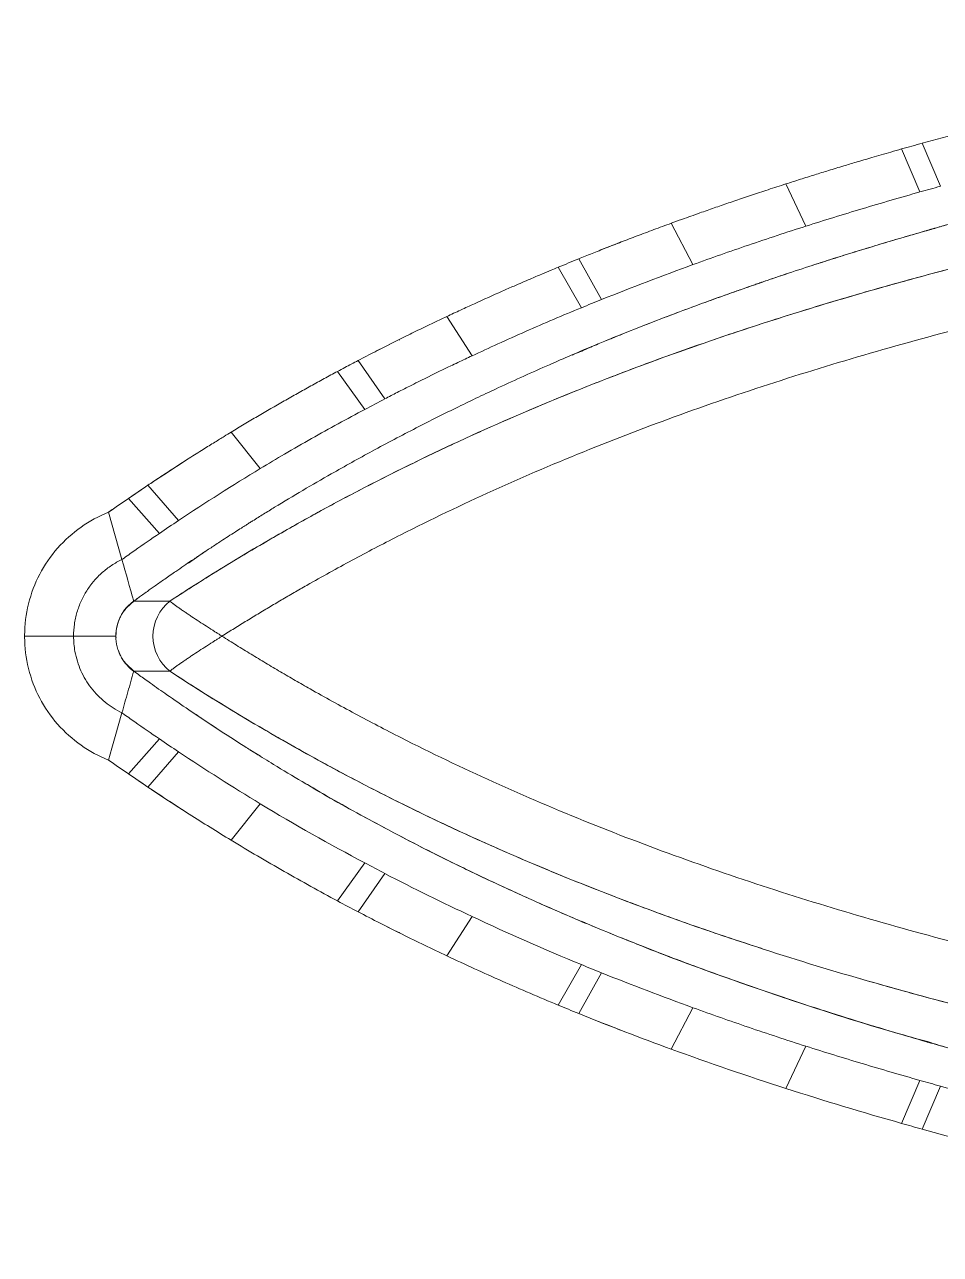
# Model space of a CAD drawing. Header units: millimetres. Extents: x 744 to 5705, y 930 to 4879.
# Drawn here: x 743.7 to 1039.8, y 956 to 1353.9 of the extents above; entities that cross this region are included whole.
import ezdxf

# ---------------------------------------------------------------- set-up
doc = ezdxf.new("R2010")
doc.units = ezdxf.units.MM
doc.header["$MEASUREMENT"] = 0

msp = doc.modelspace()

# ---------------------------------------------------------------- linework, layer by layer
at = {"color": 7, "linetype": 'Continuous', "lineweight": 15, "true_color": 0xffffff}
for p, q in [((1027.28, 1313.66), (1033.22, 1299.75)), ((1033.97, 1315.53), (1039.82, 1301.59)), ((989.88, 1302.35), (996.31, 1288.67)), ((952.81, 1289.64), (959.81, 1276.23)), ((922.85, 1278.11), (930.27, 1264.94)), ((916.22, 1275.39), (923.72, 1262.29)), ((880.23, 1259.46), (888.37, 1246.72)), ((844.91, 1241.71), (853.71, 1229.41)), ((851.52, 1245.2), (860.19, 1232.82)), ((810.48, 1222.05), (819.9, 1210.26)), ((789.84, 1209.03), (784.84, 1205.7)), ((779.93, 1202.42), (778.44, 1201.4)), ((781.27, 1203.32), (779.93, 1202.42)), ((783.56, 1204.86), (793.45, 1193.44)), ((777.29, 1200.61), (787.3, 1189.29)), ((825.56, 1198.33), (825.96, 1198.59)), ((772.04, 1196.98), (770.82, 1196.14)), ((801.9, 1183.29), (796.64, 1179.64)), ((776.63, 1165.21), (778.97, 1167.37)), ((778.97, 1167.37), (778.74, 1167.16)), ((780.18, 1168.21), (778.97, 1167.37)), ((773.18, 1156.03), (773.24, 1155.62)), ((778.97, 1144.69), (776.51, 1147.03)), ((777.29, 1111.44), (787.3, 1122.76)), ((783.56, 1107.2), (793.45, 1118.61)), ((820.01, 1117.19), (816.54, 1119.3)), ((779.93, 1109.63), (782.05, 1108.22)), ((784.84, 1106.36), (789.84, 1103.02)), ((810.48, 1090.01), (819.9, 1101.79)), ((844.91, 1070.35), (853.71, 1082.65)), ((851.52, 1066.85), (860.19, 1079.23)), ((880.23, 1052.59), (888.37, 1065.33)), ((916.22, 1036.67), (923.72, 1049.76)), ((922.85, 1033.95), (930.27, 1047.11)), ((952.81, 1022.42), (959.81, 1035.83)), ((989.88, 1009.7), (996.31, 1023.38)), ((1027.28, 998.4), (1033.22, 1012.3)), ((1033.97, 996.52), (1039.82, 1010.46))]:
    msp.add_line(p, q, dxfattribs=at)
at = {"color": 8, "linetype": 'Continuous', "lineweight": 15, "true_color": 0x808080}
for p, q in [((864.9, 1251.85), (864.84, 1252.02)), ((864.9, 1060.21), (864.84, 1060.04))]:
    msp.add_line(p, q, dxfattribs=at)
at = {"color": 7, "linetype": 'Continuous', "lineweight": 15, "true_color": 0xffffff}
for points in [[(770.82, 1196.13), (772.99, 1188.48), (775.16, 1180.82)], [(778.97, 1167.37), (778.94, 1167.35), (778.91, 1167.32)], [(778.91, 1144.73), (778.94, 1144.71), (778.97, 1144.69)], [(778.97, 1144.69), (778.97, 1144.69), (778.97, 1144.69)], [(770.82, 1115.93), (771.91, 1119.76), (773, 1123.59), (775.16, 1131.23)], [(816.53, 1119.29), (816.51, 1119.3), (816.49, 1119.31)]]:
    msp.add_lwpolyline(points, dxfattribs=at)
msp.add_arc((799.73, 1156.03), 14.53, 128.5884, 231.4116, dxfattribs=at)
for points, knots in [([(1543.38, 1353.89), (1540.98, 1353.82), (1534.05, 1353.6), (1523.02, 1353.2), (1511.36, 1352.74), (1500.94, 1352.3), (1490.95, 1351.86), (1480.18, 1351.34), (1470.26, 1350.84), (1461.56, 1350.37), (1454.34, 1349.96), (1447.27, 1349.55), (1440.1, 1349.12), (1433.45, 1348.7), (1427.98, 1348.35), (1423.8, 1348.07), (1420.05, 1347.82), (1415.97, 1347.54), (1411.56, 1347.23), (1405.87, 1346.82), (1398.76, 1346.3), (1390.09, 1345.63), (1380.94, 1344.9), (1371.85, 1344.14), (1363.33, 1343.41), (1355.61, 1342.71), (1344.78, 1341.71), (1330.19, 1340.3), (1310.18, 1338.2), (1289.07, 1335.81), (1267.27, 1333.12), (1246.2, 1330.31), (1225.15, 1327.28), (1204.25, 1324.04), (1188.44, 1321.4), (1178.03, 1319.58), (1172.62, 1318.62), (1167.03, 1317.61), (1161.82, 1316.65), (1156.93, 1315.73), (1152.68, 1314.92), (1148.36, 1314.08), (1144.5, 1313.32), (1141.22, 1312.67), (1138.12, 1312.05), (1134.81, 1311.38), (1130.53, 1310.5), (1125.58, 1309.47), (1120.23, 1308.33), (1115.01, 1307.2), (1110.19, 1306.14), (1105.73, 1305.14), (1101.67, 1304.22), (1097.7, 1303.3), (1093.82, 1302.4), (1090.35, 1301.58), (1087.09, 1300.8), (1083.83, 1300.02), (1079.96, 1299.07), (1075.46, 1297.96), (1070.41, 1296.69), (1065.24, 1295.37), (1060.33, 1294.09), (1055.91, 1292.92), (1051.68, 1291.78), (1047.63, 1290.68), (1043.42, 1289.52), (1038.92, 1288.26), (1033.75, 1286.79), (1028.04, 1285.13), (1022.26, 1283.42), (1012.32, 1280.42), (1001.51, 1277.03), (991.12, 1273.61), (986.1, 1271.91), (983.64, 1271.07), (982.42, 1270.66), (981.81, 1270.45), (981.5, 1270.34), (981.35, 1270.29), (981.28, 1270.26), (981.24, 1270.25), (981.22, 1270.25), (981.21, 1270.24), (981.21, 1270.24), (981.2, 1270.24), (981.2, 1270.24), (981.2, 1270.24), (981.2, 1270.24), (981.2, 1270.24), (981.2, 1270.24), (981.2, 1270.24), (981.04, 1270.18), (980.68, 1270.06), (980.09, 1269.86), (979.38, 1269.61), (978.56, 1269.33), (977.62, 1269), (976.58, 1268.63), (974.58, 1267.93), (971.38, 1266.8), (966.36, 1265), (959.99, 1262.67), (952.16, 1259.73), (945.15, 1257.02), (940.02, 1254.99), (937.26, 1253.88), (935.25, 1253.07), (933.28, 1252.27), (931.23, 1251.43), (929.09, 1250.55), (925.49, 1249.05), (920.23, 1246.83), (910.21, 1242.5), (898.02, 1236.99), (883.68, 1230.16), (870.06, 1223.33), (856.35, 1216.1), (841.05, 1207.59), (829.97, 1201.06), (822.74, 1196.63), (820.96, 1195.53), (819.19, 1194.43), (817.65, 1193.47), (816.34, 1192.65), (815.13, 1191.88), (813.63, 1190.93), (810.92, 1189.2), (807.65, 1187.08), (803.97, 1184.67), (800.81, 1182.57), (797.02, 1180.02), (793.08, 1177.33), (789.16, 1174.61), (786.08, 1172.45), (783.7, 1170.76), (781.92, 1169.49), (780.67, 1168.6), (779.72, 1167.91), (779.19, 1167.52), (778.97, 1167.37)], [0, 0, 0, 0, 0.008968, 0.025967, 0.041321, 0.052638, 0.064991, 0.078775, 0.092996, 0.102199, 0.111403, 0.120078, 0.128731, 0.138293, 0.145023, 0.149298, 0.153988, 0.159095, 0.164619, 0.170558, 0.180456, 0.19133, 0.203173, 0.214846, 0.225531, 0.235228, 0.243936, 0.266309, 0.290201, 0.319445, 0.346036, 0.372648, 0.399283, 0.425945, 0.452113, 0.459536, 0.465659, 0.472785, 0.480911, 0.485567, 0.49151, 0.497191, 0.502124, 0.50631, 0.509751, 0.514039, 0.519016, 0.526186, 0.533058, 0.539632, 0.54628, 0.551617, 0.556841, 0.561951, 0.566946, 0.571829, 0.575389, 0.579564, 0.584457, 0.590353, 0.597038, 0.604065, 0.610411, 0.616155, 0.621297, 0.626908, 0.631933, 0.637757, 0.644511, 0.652194, 0.660127, 0.66724, 0.691284, 0.702811, 0.708451, 0.71124, 0.712627, 0.713319, 0.713664, 0.713836, 0.713923, 0.713966, 0.713987, 0.713998, 0.714003, 0.714006, 0.714007, 0.714008, 0.714008, 0.714009, 0.714009, 0.714009, 0.714009, 0.714646, 0.715435, 0.716375, 0.717468, 0.718712, 0.720107, 0.721655, 0.726694, 0.732883, 0.741751, 0.752253, 0.764394, 0.7701, 0.773029, 0.775595, 0.778271, 0.781056, 0.783951, 0.786956, 0.795787, 0.805454, 0.828091, 0.84618, 0.865322, 0.885491, 0.904577, 0.931278, 0.9339, 0.936522, 0.939145, 0.941767, 0.943376, 0.944948, 0.94718, 0.950073, 0.957027, 0.96186, 0.966631, 0.971339, 0.979053, 0.984585, 0.989301, 0.993201, 0.995591, 0.99752, 0.99899, 1, 1, 1, 1]), ([(922.61, 1247.75), (924.23, 1248.46), (931.64, 1251.73), (944.97, 1256.98), (962.39, 1263.62), (979.82, 1269.82), (993.5, 1274.41), (1003.52, 1277.64), (1009.75, 1279.61), (1016.18, 1281.59), (1022.76, 1283.57), (1028.95, 1285.4), (1034.5, 1287), (1039.41, 1288.4), (1044.16, 1289.73), (1048.75, 1290.99), (1053.93, 1292.39), (1060.04, 1294.02), (1067.43, 1295.94), (1075.67, 1298.02), (1084.62, 1300.22), (1093.73, 1302.39), (1101.99, 1304.3), (1109.17, 1305.91), (1115.41, 1307.29), (1121.38, 1308.57), (1127.59, 1309.89), (1134.07, 1311.23), (1143.17, 1313.07), (1154.35, 1315.25), (1167.87, 1317.78), (1181.27, 1320.17), (1195.1, 1322.52), (1210.27, 1324.98), (1226.93, 1327.53), (1244.71, 1330.09), (1262.48, 1332.49), (1280.2, 1334.73), (1298.07, 1336.84), (1316.17, 1338.84), (1332.18, 1340.49), (1345.64, 1341.79), (1356.51, 1342.8), (1367.27, 1343.75), (1378.34, 1344.69), (1389.9, 1345.62), (1402.7, 1346.6), (1416.73, 1347.6), (1431.51, 1348.59), (1445.83, 1349.47), (1459.06, 1350.23), (1471.67, 1350.91), (1483.89, 1351.52), (1495.86, 1352.08), (1507.22, 1352.57), (1518.31, 1353.02), (1529.74, 1353.44), (1538.18, 1353.74), (1542.82, 1353.88), (1543.38, 1353.89)], [0, 0, 0, 0, 0.008425, 0.03847, 0.068105, 0.097045, 0.126344, 0.136695, 0.147053, 0.157418, 0.168678, 0.179706, 0.18806, 0.196141, 0.203949, 0.211483, 0.218745, 0.229441, 0.24152, 0.254981, 0.269824, 0.285235, 0.299468, 0.310076, 0.320177, 0.329773, 0.339072, 0.350307, 0.361162, 0.383145, 0.404333, 0.426412, 0.447726, 0.470857, 0.499239, 0.527617, 0.555991, 0.584159, 0.612179, 0.641201, 0.670344, 0.688352, 0.705184, 0.721944, 0.73946, 0.757729, 0.776754, 0.800145, 0.82419, 0.846764, 0.867923, 0.886815, 0.9064, 0.925703, 0.943389, 0.960111, 0.9781, 0.997355, 1, 1, 1, 1]), ([(1338.3, 1322.74), (1314.59, 1320.65), (1290.92, 1318.24), (1243.66, 1312.69), (1220.06, 1309.54), (1172.97, 1302.36), (1149.46, 1298.33), (1114.28, 1291.45), (1102.57, 1289.01), (1085.02, 1285.12), (1079.17, 1283.79), (1067.5, 1281.04), (1061.68, 1279.63), (1044.25, 1275.27), (1032.68, 1272.2), (1009.65, 1265.7), (998.19, 1262.27), (964.02, 1251.38), (941.48, 1243.33), (908.15, 1229.78), (897.12, 1225.02), (875.24, 1214.98), (864.39, 1209.69), (848.26, 1201.34), (842.91, 1198.48), (832.26, 1192.62), (826.95, 1189.62), (811.17, 1180.41), (800.83, 1174.02), (790.67, 1167.39)], [0, 0, 0, 0, 0.125, 0.125, 0.25, 0.25, 0.375, 0.375, 0.4375, 0.4375, 0.46875, 0.46875, 0.5, 0.5, 0.5625, 0.5625, 0.625, 0.625, 0.75, 0.75, 0.8125, 0.8125, 0.875, 0.875, 0.90625, 0.90625, 0.9375, 0.9375, 1, 1, 1, 1]), ([(1027.28, 1313.66), (1026.13, 1313.33), (1023.91, 1312.7), (1020.72, 1311.77), (1017.78, 1310.92), (1015.11, 1310.13), (1012.69, 1309.42), (1010.53, 1308.77), (1007.54, 1307.87), (1003.79, 1306.73), (999.12, 1305.28), (994.54, 1303.85), (991.43, 1302.85), (989.88, 1302.35)], [0, 0, 0, 0, 0.091971, 0.177086, 0.255347, 0.326752, 0.391297, 0.448978, 0.499787, 0.631012, 0.749865, 0.874918, 1, 1, 1, 1]), ([(1339.96, 1303.04), (1338.28, 1302.89), (1334.93, 1302.59), (1329.92, 1302.13), (1324.93, 1301.67), (1319.96, 1301.2), (1315.02, 1300.72), (1310.1, 1300.23), (1305.2, 1299.74), (1300.32, 1299.24), (1295.47, 1298.73), (1290.64, 1298.22), (1285.83, 1297.69), (1281.05, 1297.16), (1276.29, 1296.63), (1271.55, 1296.08), (1262.27, 1294.99), (1248.54, 1293.31), (1230.47, 1290.95), (1212.7, 1288.46), (1189, 1284.93), (1159.79, 1280.14), (1124.81, 1273.64), (1090.58, 1266.45), (1056.64, 1258.41), (1023.32, 1249.53), (990.27, 1239.62), (957.95, 1228.7), (926.17, 1216.64), (895.34, 1203.48), (870.12, 1191.4), (850.48, 1181.15), (839.38, 1175.02), (831.83, 1170.71), (827.74, 1168.34), (823.67, 1165.93), (819.61, 1163.5), (815.56, 1161.04), (811.52, 1158.55), (808.84, 1156.87), (807.51, 1156.03)], [0, 0, 0, 0, 0.00906, 0.01808, 0.02706, 0.036, 0.0449, 0.05376, 0.062582, 0.071364, 0.080107, 0.08881, 0.097475, 0.106101, 0.114689, 0.123238, 0.131749, 0.164925, 0.197583, 0.229732, 0.261379, 0.326404, 0.388899, 0.4527, 0.514479, 0.576535, 0.638151, 0.700168, 0.760107, 0.821127, 0.880613, 0.910646, 0.940467, 0.948957, 0.957452, 0.965951, 0.974455, 0.982964, 0.991479, 1, 1, 1, 1]), ([(989.88, 1302.35), (988.9, 1302.04), (986.97, 1301.42), (984.13, 1300.49), (981.38, 1299.58), (978.72, 1298.7), (976.16, 1297.84), (973.69, 1297), (970.54, 1295.92), (966.66, 1294.58), (961.65, 1292.82), (957.03, 1291.17), (953.96, 1290.06), (952.81, 1289.64)], [0, 0, 0, 0, 0.078811, 0.155157, 0.229034, 0.30044, 0.369374, 0.435834, 0.499821, 0.624387, 0.749889, 0.90631, 1, 1, 1, 1]), ([(1033.22, 1299.75), (1026.97, 1297.99), (1014.64, 1294.4), (1002.37, 1290.6), (996.31, 1288.67)], [273.074611, 273.074611, 273.074611, 273.074611, 292.738485, 311.944373, 311.944373, 311.944373, 311.944373]), ([(952.81, 1289.64), (951.85, 1289.29), (949.97, 1288.6), (947.17, 1287.56), (944.44, 1286.54), (941.78, 1285.54), (939.18, 1284.55), (936.65, 1283.57), (934.19, 1282.62), (931.8, 1281.68), (929.46, 1280.76), (927.2, 1279.86), (925, 1278.98), (923.56, 1278.39), (922.85, 1278.11)], [0, 0, 0, 0, 0.095021, 0.187913, 0.278679, 0.367323, 0.453847, 0.538251, 0.620533, 0.700692, 0.778723, 0.854622, 0.928383, 1, 1, 1, 1]), ([(996.31, 1288.67), (990.11, 1286.69), (977.89, 1282.67), (965.77, 1278.4), (959.81, 1276.23)], [234.130153, 234.130153, 234.130153, 234.130153, 253.853166, 273.074591, 273.074591, 273.074591, 273.074591]), ([(1034.8, 1287.08), (1035.02, 1287.15), (1035.78, 1287.36), (1036.83, 1287.66), (1037.71, 1287.91), (1038.06, 1288.01), (1038.12, 1288.03), (1038.14, 1288.03), (1038.14, 1288.04), (1038.15, 1288.04), (1038.15, 1288.04), (1038.15, 1288.04), (1038.15, 1288.04), (1038.14, 1288.04), (1038.14, 1288.03), (1038.13, 1288.03), (1038.06, 1288.01), (1037.85, 1287.95), (1037.47, 1287.84), (1037.05, 1287.73), (1036.67, 1287.62), (1036.3, 1287.51), (1035.83, 1287.38), (1035.47, 1287.28), (1035.26, 1287.22), (1035.27, 1287.22), (1035.27, 1287.22)], [0, 0, 0, 0, 0.044096, 0.155036, 0.215963, 0.223419, 0.227816, 0.22846, 0.228941, 0.229131, 0.229296, 0.22945, 0.229607, 0.229782, 0.229984, 0.230498, 0.232036, 0.24573, 0.271843, 0.309432, 0.329314, 0.351365, 0.408413, 0.538077, 0.727185, 1, 1, 1, 1]), ([(790.67, 1167.39), (794.81, 1170.06), (803.28, 1175.51), (816.5, 1183.56), (830.06, 1191.42), (843.5, 1198.83), (856.81, 1205.81), (871.13, 1212.96), (886.48, 1220.21), (902.7, 1227.42), (919.04, 1234.28), (936.72, 1241.25), (955.54, 1248.19), (975.36, 1255), (995.34, 1261.4), (1015.52, 1267.42), (1035.75, 1273.02), (1056.08, 1278.34), (1069.75, 1281.48), (1076.71, 1283.08)], [0, 0, 0, 0, 0.047649, 0.097514, 0.149784, 0.199307, 0.246052, 0.29519, 0.354122, 0.410291, 0.466877, 0.525533, 0.594033, 0.660927, 0.728152, 0.796859, 0.864478, 0.931044, 1, 1, 1, 1]), ([(922.85, 1278.11), (921.77, 1277.67), (919.55, 1276.77), (917.35, 1275.85), (916.22, 1275.39)], [0, 0, 0, 0, 0.489418, 1, 1, 1, 1]), ([(916.22, 1275.39), (915.45, 1275.07), (913.67, 1274.33), (910.65, 1273.06), (906.66, 1271.36), (902.41, 1269.52), (896.4, 1266.88), (891.39, 1264.63), (886.92, 1262.58), (884.67, 1261.54), (882.44, 1260.5), (880.95, 1259.8), (880.23, 1259.46)], [0, 0, 0, 0, 0.063404, 0.146724, 0.249859, 0.394023, 0.499887, 0.749902, 0.812404, 0.874914, 0.938948, 1, 1, 1, 1]), ([(923.72, 1262.29), (917.69, 1259.83), (908.67, 1255.98), (896.91, 1250.68), (891.14, 1248.01), (888.37, 1246.72)], [156.188965, 156.188965, 156.188965, 156.188965, 176.042692, 185.987786, 195.177261, 195.177261, 195.177261, 195.177261]), ([(880.23, 1259.46), (879.41, 1259.08), (877.77, 1258.3), (875.29, 1257.12), (872.78, 1255.9), (870.23, 1254.67), (867.65, 1253.4), (865.04, 1252.11), (862.4, 1250.78), (859.72, 1249.43), (857.01, 1248.05), (854.27, 1246.64), (852.44, 1245.68), (851.52, 1245.2)], [0, 0, 0, 0, 0.084384, 0.170076, 0.257076, 0.345382, 0.434994, 0.525909, 0.618126, 0.711645, 0.806464, 0.902583, 1, 1, 1, 1]), ([(927.23, 1249.77), (927.14, 1249.74), (924.98, 1248.88), (922.86, 1247.91), (920.83, 1246.97)], [0, 0, 0, 0, 0.0414621, 1, 1, 1, 1]), ([(922.58, 1247.82), (922.73, 1247.88), (923.02, 1248.01), (923.44, 1248.18), (923.8, 1248.34), (924.06, 1248.44), (924.26, 1248.53), (924.44, 1248.61), (924.66, 1248.7), (924.93, 1248.81), (925.18, 1248.92), (925.76, 1249.16), (926.29, 1249.38), (926.98, 1249.67), (927.09, 1249.72)], [0, 0, 0, 0, 0.155306, 0.295197, 0.409396, 0.498019, 0.539626, 0.593804, 0.660789, 0.740596, 0.829834, 0.921677, 0.987174, 1, 1, 1, 1]), ([(888.37, 1246.72), (887.63, 1246.38), (885.33, 1245.3), (880.64, 1243.07), (874.87, 1240.26), (869.11, 1237.39), (864.39, 1235), (861.51, 1233.51), (860.19, 1232.82)], [0, 0, 0, 0, 0.078, 0.243186, 0.495586, 0.689756, 0.857896, 1, 1, 1, 1]), ([(844.91, 1241.71), (844.19, 1241.32), (842.73, 1240.53), (840.56, 1239.35), (838.38, 1238.17), (835.49, 1236.57), (831.88, 1234.56), (826.13, 1231.31), (821.13, 1228.4), (816.86, 1225.88), (814.72, 1224.6), (812.59, 1223.33), (811.18, 1222.47), (810.48, 1222.05)], [0, 0, 0, 0, 0.062344, 0.124791, 0.187311, 0.249876, 0.374664, 0.499772, 0.749849, 0.812399, 0.874951, 0.938339, 1, 1, 1, 1]), ([(851.52, 1245.2), (850.83, 1244.84), (849.4, 1244.09), (847.2, 1242.93), (845.69, 1242.12), (844.91, 1241.71)], [0, 0, 0, 0, 0.313502, 0.646836, 1, 1, 1, 1]), ([(853.71, 1229.41), (847.93, 1226.32), (839.22, 1221.56), (828, 1215.12), (822.5, 1211.85), (819.9, 1210.26)], [77.944877, 77.944877, 77.944877, 77.944877, 97.670911, 107.845381, 117.101268, 117.101268, 117.101268, 117.101268]), ([(810.48, 1222.05), (809.73, 1221.59), (807.96, 1220.52), (804.95, 1218.65), (801.18, 1216.31), (796.66, 1213.44), (791.92, 1210.39), (787.46, 1207.47), (784.77, 1205.67), (783.56, 1204.86)], [0, 0, 0, 0, 0.083005, 0.19395, 0.332912, 0.499934, 0.696093, 0.862806, 1, 1, 1, 1]), ([(770.82, 1196.13), (767.65, 1194.85), (764.69, 1193.24), (759.18, 1189.34), (756.66, 1187.1), (752.04, 1181.87), (750.15, 1179.07), (747.02, 1173.09), (745.8, 1169.9), (744.09, 1163.09), (743.69, 1159.69), (743.69, 1156.22), (743.69, 1156.12), (743.69, 1156.03)], [0.000009, 0.000009, 0.000009, 0.000009, 3.304912, 3.304912, 6.609825, 6.609825, 9.914737, 9.914737, 13.219649, 13.219649, 16.524562, 16.524562, 16.620003, 16.620003, 16.620003, 16.620003]), ([(787.3, 1189.29), (784.63, 1187.47), (780.64, 1184.71), (776.61, 1181.86), (775.23, 1180.87), (775.16, 1180.82)], [24.052811, 24.052811, 24.052811, 24.052811, 33.816143, 38.695003, 38.940278, 38.940278, 38.940278, 38.940278]), ([(802.3, 1183.56), (802.33, 1183.58), (802.4, 1183.63), (802.47, 1183.67), (802.5, 1183.69)], [0, 0, 0, 0, 0.503043, 1, 1, 1, 1]), ([(775.16, 1180.82), (774, 1180.27), (772.88, 1179.64), (770.76, 1178.22), (769.75, 1177.44), (767.83, 1175.75), (766.71, 1174.61), (765.68, 1173.36), (765.27, 1172.85), (765.07, 1172.59), (764.49, 1171.8), (763.39, 1170.2), (762.48, 1168.51), (761.43, 1166.18), (760.99, 1164.97), (760.44, 1163.11), (760.28, 1162.48), (760, 1161.2), (759.88, 1160.55), (759.61, 1158.6), (759.52, 1157.31), (759.53, 1156.03)], [0, 0, 0, 0, 0.125, 0.125, 0.25, 0.25, 0.375, 0.40625, 0.40625, 0.4375, 0.4375, 0.5, 0.625, 0.625, 0.75, 0.75, 0.8125, 0.8125, 0.875, 0.875, 1, 1, 1, 1]), ([(778.91, 1144.73), (778.81, 1144.8), (778.62, 1144.95), (778.34, 1145.17), (778.07, 1145.4), (777.82, 1145.62), (777.57, 1145.84), (777.34, 1146.07), (777.12, 1146.29), (776.92, 1146.51), (776.41, 1147.06), (775.69, 1147.98), (774.82, 1149.39), (774.12, 1150.9), (773.4, 1153.11), (773.03, 1156.03), (773.4, 1158.95), (774.12, 1161.15), (774.82, 1162.67), (775.69, 1164.08), (776.46, 1165.06), (777.09, 1165.73), (777.48, 1166.13), (777.92, 1166.53), (778.4, 1166.94), (778.74, 1167.19), (778.91, 1167.32)], [0, 0, 0, 0, 0.014047, 0.027776, 0.041169, 0.054207, 0.066872, 0.079148, 0.091019, 0.102469, 0.113484, 0.176756, 0.236446, 0.302509, 0.366714, 0.499902, 0.633449, 0.697631, 0.76369, 0.82333, 0.886525, 0.906666, 0.928178, 0.950971, 0.974947, 1, 1, 1, 1]), ([(778.91, 1167.32), (780.02, 1167.33), (781.88, 1167.34), (784.76, 1167.36), (787.57, 1167.37), (789.63, 1167.38), (790.67, 1167.39)], [0, 0, 0, 0, 0.284065, 0.474423, 0.735913, 1, 1, 1, 1]), ([(790.67, 1167.39), (788.7, 1167.38), (786.74, 1167.37), (782.83, 1167.35), (780.87, 1167.34), (778.92, 1167.32)], [0, 0, 0, 0, 0.5, 0.5, 1, 1, 1, 1]), ([(790.67, 1167.39), (790.69, 1167.37), (790.74, 1167.32), (790.82, 1167.25), (790.91, 1167.17), (791.02, 1167.08), (791.13, 1166.99), (791.25, 1166.9), (791.38, 1166.79), (791.51, 1166.69), (791.66, 1166.57), (791.99, 1166.32), (792.57, 1165.9), (793.46, 1165.26), (794.46, 1164.56), (795.5, 1163.86), (796.61, 1163.1), (798.1, 1162.11), (800.06, 1160.82), (802.1, 1159.49), (803.6, 1158.52), (804.42, 1157.99), (805.15, 1157.53), (805.89, 1157.05), (806.73, 1156.52), (807.26, 1156.18), (807.51, 1156.03)], [0, 0, 0, 0, 0.01582, 0.031738, 0.047752, 0.063861, 0.080062, 0.096353, 0.112733, 0.129198, 0.145746, 0.162375, 0.232408, 0.305029, 0.369086, 0.436072, 0.49535, 0.558088, 0.673537, 0.784191, 0.838506, 0.872394, 0.892446, 0.932851, 0.968664, 1, 1, 1, 1]), ([(776.79, 1165.36), (776.71, 1165.29), (775.82, 1164.48), (774.65, 1162.44), (773.41, 1159.35), (773.26, 1157.14), (773.18, 1156.03)], [0, 0, 0, 0, 0.031371, 0.354257, 0.677126, 1, 1, 1, 1]), ([(770.82, 1115.93), (767.65, 1117.2), (764.69, 1118.82), (759.18, 1122.71), (756.66, 1124.96), (752.04, 1130.19), (750.15, 1132.99), (747.02, 1138.97), (745.8, 1142.15), (744.09, 1148.97), (743.69, 1152.36), (743.69, 1155.83), (743.69, 1155.93), (743.69, 1156.03)], [0, 0, 0, 0, 3.304912, 3.304912, 6.609825, 6.609825, 9.914737, 9.914737, 13.219649, 13.219649, 16.524562, 16.524562, 16.620003, 16.620003, 16.620003, 16.620003]), ([(743.69, 1156.03), (745.08, 1156.03), (747.72, 1156.03), (751.76, 1156.03), (755.66, 1156.03), (758.29, 1156.03), (759.53, 1156.03)], [0, 0, 0, 0, 0.262391, 0.5, 0.765504, 1, 1, 1, 1]), ([(775.16, 1131.23), (773.2, 1132.17), (771.39, 1133.32), (768.06, 1136.02), (766.55, 1137.55), (763.85, 1141.04), (762.76, 1142.9), (761.02, 1146.83), (760.37, 1148.9), (759.66, 1152.74), (759.52, 1154.39), (759.53, 1156.03)], [0, 0, 0, 0, 3.304912, 3.304912, 6.609825, 6.609825, 9.914737, 9.914737, 13.219649, 13.219649, 15.730107, 15.730107, 15.730107, 15.730107]), ([(759.53, 1156.03), (760.75, 1156.03), (763.02, 1156.03), (766.44, 1156.03), (769.77, 1156.03), (772.04, 1156.03), (773.18, 1156.03)], [0, 0, 0, 0, 0.267967, 0.5, 0.75, 1, 1, 1, 1]), ([(807.51, 1156.03), (807.39, 1155.95), (807.14, 1155.8), (806.76, 1155.55), (806.35, 1155.3), (805.92, 1155.02), (805.46, 1154.73), (805, 1154.43), (804.42, 1154.06), (803.6, 1153.53), (802.1, 1152.57), (800.06, 1151.24), (798.1, 1149.95), (796.61, 1148.95), (795.5, 1148.2), (794.46, 1147.49), (793.46, 1146.79), (792.57, 1146.16), (791.95, 1145.7), (791.56, 1145.41), (791.33, 1145.23), (791.12, 1145.06), (790.94, 1144.91), (790.79, 1144.78), (790.71, 1144.7), (790.67, 1144.67)], [0, 0, 0, 0, 0.015116, 0.031337, 0.048677, 0.067152, 0.086774, 0.10756, 0.127611, 0.1615, 0.215815, 0.326469, 0.441918, 0.504655, 0.563934, 0.630919, 0.694977, 0.767597, 0.837632, 0.8653, 0.89274, 0.91994, 0.94689, 0.97358, 1, 1, 1, 1]), ([(807.51, 1156.03), (808.29, 1155.54), (809.85, 1154.55), (812.2, 1153.09), (814.56, 1151.63), (816.92, 1150.19), (819.29, 1148.75), (821.66, 1147.32), (824.04, 1145.91), (826.42, 1144.5), (828.81, 1143.1), (831.2, 1141.71), (833.59, 1140.34), (840, 1136.69), (850.54, 1130.87), (870.18, 1120.63), (895.39, 1108.55), (926.22, 1095.4), (957.99, 1083.34), (990.31, 1072.43), (1023.36, 1062.51), (1056.67, 1053.64), (1090.61, 1045.6), (1124.83, 1038.41), (1159.81, 1031.91), (1189.02, 1027.12), (1212.71, 1023.59), (1230.48, 1021.11), (1248.55, 1018.74), (1263.66, 1016.89), (1275.72, 1015.49), (1284.66, 1014.49), (1293.68, 1013.51), (1302.78, 1012.56), (1311.96, 1011.63), (1321.22, 1010.73), (1330.57, 1009.86), (1336.82, 1009.3), (1339.96, 1009.02)], [0, 0, 0, 0, 0.004979, 0.009956, 0.014932, 0.019906, 0.024878, 0.029849, 0.034818, 0.039786, 0.044753, 0.049718, 0.054683, 0.059646, 0.089458, 0.119494, 0.178973, 0.239985, 0.299916, 0.361926, 0.423535, 0.485583, 0.547356, 0.611149, 0.673636, 0.738654, 0.770296, 0.802441, 0.835096, 0.868268, 0.884255, 0.900377, 0.916635, 0.933031, 0.949564, 0.966236, 0.983048, 1, 1, 1, 1]), ([(774.08, 1151.39), (774.38, 1150.56), (775.02, 1148.81), (776.74, 1146.53), (778.23, 1145.3), (778.97, 1144.69)], [0, 0, 0, 0, 0.312789, 0.656394, 1, 1, 1, 1]), ([(775.16, 1131.23), (775.8, 1133.49), (777.07, 1137.98), (778.34, 1142.47), (778.97, 1144.69)], [0, 0, 0, 0, 0.504705, 1, 1, 1, 1]), ([(790.67, 1144.67), (789.63, 1144.67), (787.57, 1144.68), (784.76, 1144.7), (781.88, 1144.71), (780.02, 1144.72), (778.91, 1144.73)], [0, 0, 0, 0, 0.264086, 0.525577, 0.715932, 1, 1, 1, 1]), ([(778.92, 1144.73), (780.87, 1144.72), (782.83, 1144.71), (786.74, 1144.69), (788.7, 1144.68), (790.67, 1144.67)], [0, 0, 0, 0, 0.5, 0.5, 1, 1, 1, 1]), ([(778.97, 1144.69), (779.59, 1144.24), (781.39, 1142.94), (784.95, 1140.4), (790.26, 1136.66), (797.39, 1131.76), (805.8, 1126.15), (813.02, 1121.5), (819.14, 1117.65), (825.3, 1113.84), (836.54, 1107.08), (853.89, 1097.19), (873.14, 1087.08), (899.18, 1074.37), (923.94, 1063.43), (950.77, 1052.78), (967.63, 1046.55), (981.19, 1041.8), (994.79, 1037.2), (1008.45, 1032.82), (1022.18, 1028.65), (1032.58, 1025.59), (1042.94, 1022.66), (1052.27, 1020.1), (1062.59, 1017.36), (1076.5, 1013.8), (1094.47, 1009.45), (1115.51, 1004.7), (1136.64, 1000.25), (1158.42, 996), (1175.31, 992.93), (1190.57, 990.3), (1204.85, 987.94), (1230.73, 983.9), (1258.37, 980.05), (1287.07, 976.49), (1308.61, 974.02), (1330.16, 971.75), (1348.37, 969.99), (1369.95, 968.05), (1398.74, 965.68), (1430.95, 963.46), (1459.81, 961.76), (1488.68, 960.26), (1524.82, 958.71), (1559.3, 957.64), (1588.26, 956.96), (1606.76, 956.61), (1622.93, 956.39), (1632.12, 956.28), (1638.97, 956.21), (1644.31, 956.17), (1649.62, 956.13), (1656.87, 956.08), (1664.34, 956.04), (1671.6, 956.02), (1676.14, 956.02), (1679.65, 956.01), (1682.51, 956.01), (1685.21, 956.01), (1688.74, 956.01), (1693.14, 956.01), (1700.4, 956.01), (1708.03, 956.01), (1715.28, 956.01), (1719.87, 956.01), (1724.79, 956.01), (1732.05, 956.01), (1748.83, 956.01), (1767.23, 956.01), (1839.81, 956.01), (1960.02, 956.01), (2119.77, 956.01), (2265.01, 956.01), (2395.72, 956.01), (2526.44, 956.01), (2657.16, 956.01), (2787.88, 956.01), (2918.6, 956.01), (3049.33, 956.01), (3136.48, 956.01), (3180.05, 956.01)], [0, 0, 0, 0, 0.000939, 0.00275, 0.005433, 0.008984, 0.013471, 0.017956, 0.019629, 0.022439, 0.026923, 0.035894, 0.047198, 0.053881, 0.071826, 0.080759, 0.089674, 0.094127, 0.098577, 0.107473, 0.111919, 0.116365, 0.120922, 0.125257, 0.128362, 0.134151, 0.143051, 0.151266, 0.160873, 0.169798, 0.178735, 0.182123, 0.188964, 0.19664, 0.214525, 0.223456, 0.232381, 0.241302, 0.250219, 0.254967, 0.268045, 0.285865, 0.294775, 0.303684, 0.321506, 0.339334, 0.346178, 0.357169, 0.362115, 0.36609, 0.368474, 0.370552, 0.372659, 0.375014, 0.379478, 0.381855, 0.383941, 0.385074, 0.386173, 0.38745, 0.388406, 0.390507, 0.39287, 0.397335, 0.399894, 0.4018, 0.402977, 0.405954, 0.41073, 0.423613, 0.428591, 0.50002, 0.571444, 0.625011, 0.678579, 0.732148, 0.785718, 0.839288, 0.892859, 0.946429, 1, 1, 1, 1]), ([(790.67, 1144.67), (800.83, 1138.04), (811.17, 1131.64), (826.94, 1122.44), (832.25, 1119.44), (842.9, 1113.58), (848.25, 1110.72), (864.38, 1102.36), (875.24, 1097.07), (897.13, 1087.03), (908.16, 1082.27), (941.49, 1068.73), (964.03, 1060.67), (998.2, 1049.78), (1009.66, 1046.35), (1032.69, 1039.85), (1044.26, 1036.78), (1061.68, 1032.42), (1067.51, 1031.01), (1079.18, 1028.27), (1085.02, 1026.93), (1102.57, 1023.04), (1114.28, 1020.61), (1149.47, 1013.72), (1172.97, 1009.69), (1220.07, 1002.51), (1243.66, 999.37), (1290.92, 993.82), (1314.59, 991.41), (1338.3, 989.31)], [0, 0, 0, 0, 0.0625, 0.0625, 0.09375, 0.09375, 0.125, 0.125, 0.1875, 0.1875, 0.25, 0.25, 0.375, 0.375, 0.4375, 0.4375, 0.5, 0.5, 0.53125, 0.53125, 0.5625, 0.5625, 0.625, 0.625, 0.75, 0.75, 0.875, 0.875, 1, 1, 1, 1]), ([(982.16, 1054.96), (977.52, 1056.46), (965.63, 1060.31), (946.48, 1067.14), (924.95, 1075.36), (905.21, 1083.53), (887.35, 1091.44), (871.11, 1099.09), (855.26, 1107.01), (841.51, 1114.3), (829.64, 1120.9), (819.47, 1126.77), (809.47, 1132.76), (799.91, 1138.69), (793.71, 1142.7), (790.67, 1144.67)], [0, 0, 0, 0, 0.0689866, 0.1767177, 0.2872946, 0.3948829, 0.4787698, 0.563599, 0.648721, 0.7294039, 0.7837797, 0.8407681, 0.895626, 0.9487007, 1, 1, 1, 1]), ([(775.16, 1131.23), (775.23, 1131.18), (776.61, 1130.2), (780.64, 1127.35), (784.63, 1124.59), (787.3, 1122.76)], [24.052767, 24.052767, 24.052767, 24.052767, 24.298086, 29.176946, 38.940278, 38.940278, 38.940278, 38.940278]), ([(799.11, 1130.67), (799.69, 1130.26), (801.84, 1128.75), (804.07, 1127.37), (805.7, 1126.35)], [0, 0, 0, 0, 0.270146, 1, 1, 1, 1]), ([(783.56, 1107.2), (787.98, 1104.23), (792.44, 1101.32), (801.41, 1095.59), (805.93, 1092.77), (810.48, 1090.01)], [0, 0, 0, 0, 0.5, 0.5, 1, 1, 1, 1]), ([(3180.05, 956.01), (3168.29, 956.01), (3145.11, 956.01), (3110.86, 956.01), (3077.66, 956.01), (3045.51, 956.01), (3014.39, 956.01), (2984.32, 956.01), (2956.56, 956.01), (2931.02, 956.01), (2908.49, 956.01), (2892.75, 956.01), (2883.53, 956.01), (2879.71, 956.01), (2875.51, 956.01), (2863.19, 956.01), (2842.93, 956.01), (2815.34, 956.01), (2785.25, 956.01), (2752.85, 956.01), (2718.31, 956.01), (2684.97, 956.01), (2652.82, 956.01), (2628.62, 956.01), (2612.01, 956.01), (2602.64, 956.01), (2593.39, 956.01), (2584.26, 956.01), (2574.77, 956.01), (2564.29, 956.01), (2549.63, 956.01), (2531.49, 956.01), (2510.74, 956.01), (2493.27, 956.01), (2478.92, 956.01), (2467.51, 956.01), (2456.4, 956.01), (2445.59, 956.01), (2435.08, 956.01), (2424.66, 956.01), (2413.73, 956.01), (2393.69, 956.01), (2364.78, 956.01), (2335.8, 956.01), (2315.27, 956.01), (2303.06, 956.01), (2290.89, 956.01), (2278.78, 956.01), (2266.18, 956.01), (2250.54, 956.01), (2232.04, 956.01), (2211.41, 956.01), (2189.72, 956.01), (2167.09, 956.01), (2143.67, 956.01), (2124.91, 956.01), (2110, 956.01), (2098.61, 956.01), (2086.8, 956.01), (2075.02, 956.01), (2062.82, 956.01), (2050.21, 956.01), (2037.2, 956.01), (2024.22, 956.01), (2011.3, 956.01), (1998.42, 956.01), (1985.58, 956.01), (1972.79, 956.01), (1955, 956.01), (1932.57, 956.01), (1905.76, 956.01), (1879.21, 956.01), (1855.94, 956.01), (1835.75, 956.01), (1819, 956.01), (1802.09, 956.01), (1785.08, 956.01), (1767.48, 956.01), (1749.53, 956.01), (1731.02, 956.01), (1712.43, 956.01), (1693.69, 956.01), (1675.03, 956.01), (1656.05, 956.07), (1637.3, 956.22), (1621.35, 956.4), (1608.55, 956.6), (1598.2, 956.77), (1587.38, 956.99), (1575.94, 957.24), (1564.21, 957.54), (1552.64, 957.87), (1541.64, 958.21), (1531.55, 958.55), (1522.33, 958.89), (1513.94, 959.21), (1505.62, 959.55), (1497, 959.93), (1487.88, 960.34), (1478.47, 960.8), (1468.66, 961.3), (1458.44, 961.86), (1447.67, 962.48), (1436.45, 963.16), (1424.74, 963.92), (1412.88, 964.73), (1401.42, 965.56), (1390.57, 966.39), (1380.33, 967.2), (1370.47, 968.03), (1360.97, 968.86), (1350.47, 969.81), (1338.59, 970.94), (1325.04, 972.29), (1311.21, 973.76), (1297.45, 975.29), (1283.97, 976.88), (1270.57, 978.54), (1247.78, 981.5), (1226.74, 984.52), (1207.44, 987.54), (1199.1, 988.89), (1190.95, 990.24), (1181.58, 991.84), (1171.07, 993.7), (1159.19, 995.89), (1147.12, 998.2), (1134.97, 1000.63), (1122.92, 1003.14), (1112.64, 1005.37), (1103.9, 1007.33), (1096.25, 1009.08), (1088.24, 1010.97), (1080.2, 1012.92), (1072.51, 1014.83), (1065.5, 1016.62), (1059.14, 1018.28), (1051.21, 1020.39), (1041.12, 1023.16), (1028.41, 1026.79), (1015.39, 1030.69), (1002.25, 1034.8), (989.32, 1039.03), (976.32, 1043.48), (961.87, 1048.65), (945.87, 1054.7), (928.45, 1061.7), (911.12, 1069.12), (893.05, 1077.35), (874.24, 1086.51), (854.63, 1096.88), (841.56, 1104.07), (835.04, 1108.04), (835, 1108.06)], [0, 0, 0, 0, 0.014873, 0.029306, 0.043299, 0.056851, 0.069964, 0.082637, 0.09487, 0.105066, 0.114936, 0.12335, 0.124973, 0.126586, 0.128189, 0.130273, 0.142172, 0.153801, 0.16516, 0.180216, 0.19477, 0.208823, 0.222374, 0.235424, 0.239422, 0.24337, 0.247269, 0.251118, 0.254918, 0.259269, 0.26437, 0.273458, 0.282202, 0.290604, 0.29554, 0.30035, 0.305033, 0.309589, 0.314019, 0.318323, 0.322759, 0.327837, 0.343668, 0.359307, 0.364477, 0.369626, 0.374753, 0.379859, 0.384944, 0.390677, 0.399644, 0.408336, 0.416755, 0.427073, 0.436946, 0.446375, 0.450797, 0.455793, 0.460774, 0.465739, 0.470689, 0.476196, 0.481683, 0.487151, 0.4926, 0.498029, 0.50344, 0.508831, 0.514203, 0.525945, 0.537195, 0.548104, 0.559533, 0.566624, 0.573643, 0.580725, 0.588007, 0.595162, 0.602997, 0.610706, 0.618589, 0.626517, 0.634429, 0.642197, 0.650538, 0.658166, 0.662397, 0.666744, 0.671272, 0.676099, 0.681234, 0.686124, 0.69077, 0.69517, 0.698914, 0.70246, 0.705808, 0.709462, 0.713397, 0.717377, 0.7214, 0.725846, 0.730346, 0.735086, 0.740097, 0.745222, 0.750171, 0.754674, 0.759019, 0.763207, 0.767238, 0.771111, 0.7766, 0.782384, 0.788408, 0.794261, 0.799975, 0.805648, 0.811417, 0.829188, 0.832679, 0.836262, 0.839936, 0.843198, 0.848354, 0.853523, 0.858578, 0.864, 0.869307, 0.874257, 0.877403, 0.880719, 0.884248, 0.887897, 0.89126, 0.894336, 0.897125, 0.899629, 0.9048, 0.910458, 0.916493, 0.922123, 0.928013, 0.93384, 0.93965, 0.947594, 0.955661, 0.963587, 0.971646, 0.980985, 0.990274, 0.999935, 1, 1, 1, 1]), ([(810.48, 1090.01), (816.13, 1086.57), (821.82, 1083.22), (833.31, 1076.67), (839.09, 1073.47), (844.91, 1070.35)], [0, 0, 0, 0, 0.5, 0.5, 1, 1, 1, 1]), ([(851.52, 1066.85), (856.25, 1064.38), (861.01, 1061.95), (870.58, 1057.2), (875.39, 1054.87), (880.23, 1052.59)], [0, 0, 0, 0, 0.5, 0.5, 1, 1, 1, 1]), ([(925.41, 1063.04), (925.35, 1063.07), (925.03, 1063.2), (924.89, 1063.26), (924.55, 1063.4), (924.31, 1063.5), (924.07, 1063.6), (923.8, 1063.72), (923.44, 1063.87), (923.02, 1064.05), (922.73, 1064.17), (922.58, 1064.24)], [0, 0, 0, 0, 0.030019, 0.159054, 0.268631, 0.354805, 0.417868, 0.521458, 0.654941, 0.818456, 1, 1, 1, 1]), ([(937.98, 1057.94), (939.21, 1057.43), (948.5, 1053.57), (966.12, 1047.06), (994.36, 1037.23), (1017.98, 1029.68), (1033.49, 1025.43), (1036.96, 1024.48)], [0, 0, 0, 0, 0.03824, 0.28858, 0.538919, 0.896533, 1, 1, 1, 1]), ([(880.23, 1052.59), (886.17, 1049.79), (892.13, 1047.07), (904.13, 1041.76), (910.16, 1039.18), (916.22, 1036.67)], [0, 0, 0, 0, 0.5, 0.5, 1, 1, 1, 1]), ([(1195.69, 1006.33), (1190.38, 1007.11), (1178.17, 1008.92), (1159.06, 1012.18), (1138.37, 1015.9), (1117.74, 1019.91), (1097.16, 1024.2), (1076.55, 1028.83), (1055.47, 1033.92), (1034.6, 1039.3), (1020.73, 1043.25), (1014.09, 1045.14)], [0, 0, 0, 0, 0.086693, 0.199203, 0.312794, 0.426037, 0.538413, 0.652084, 0.767079, 0.888475, 1, 1, 1, 1]), ([(959.81, 1035.83), (965.77, 1033.66), (977.89, 1029.39), (990.11, 1025.36), (996.31, 1023.38)], [234.13013, 234.13013, 234.13013, 234.13013, 253.351578, 273.074591, 273.074591, 273.074591, 273.074591]), ([(996.31, 1023.38), (1002.37, 1021.46), (1014.64, 1017.65), (1026.97, 1014.07), (1033.22, 1012.3)], [273.074591, 273.074591, 273.074591, 273.074591, 292.280499, 311.944373, 311.944373, 311.944373, 311.944373]), ([(1038.15, 1024.02), (1038.15, 1024.02), (1038.15, 1024.02), (1038.15, 1024.02), (1038.14, 1024.02), (1038.14, 1024.02), (1038.12, 1024.03), (1038.06, 1024.04), (1037.71, 1024.14), (1036.69, 1024.43), (1035.14, 1024.87), (1033.89, 1025.23), (1033.31, 1025.4)], [0, 0, 0, 0, 0.000228, 0.000729, 0.001303, 0.002758, 0.004706, 0.018007, 0.040559, 0.22485, 0.645696, 1, 1, 1, 1]), ([(1035.27, 1024.84), (1035.27, 1024.84), (1035.27, 1024.84), (1035.42, 1024.79), (1035.64, 1024.73), (1035.94, 1024.65), (1036.3, 1024.54), (1036.68, 1024.44), (1036.9, 1024.37), (1037.03, 1024.34), (1037.05, 1024.33)], [0, 0, 0, 0, 0.391614, 0.582345, 0.734424, 0.849486, 0.931377, 0.96303, 0.991568, 1, 1, 1, 1])]:
    msp.add_open_spline(points, degree=3, knots=knots, dxfattribs=at)
for points in [[(1046.85, 1319.03), (1042.55, 1317.89), (1038.26, 1316.72), (1033.97, 1315.53)], [(1033.97, 1315.53), (1031.74, 1314.91), (1029.51, 1314.29), (1027.28, 1313.66)], [(1039.82, 1301.59), (1037.61, 1300.98), (1035.41, 1300.37), (1033.22, 1299.75)], [(936.34, 1283.47), (934.02, 1282.57), (931.7, 1281.66), (929.39, 1280.74)], [(959.81, 1276.23), (949.92, 1272.63), (940.07, 1268.86), (930.27, 1264.94)], [(930.27, 1264.94), (928.09, 1264.07), (925.9, 1263.18), (923.72, 1262.29)], [(864.84, 1252.02), (862.55, 1250.88), (860.27, 1249.72), (857.99, 1248.56)], [(860.19, 1232.82), (858.02, 1231.69), (855.86, 1230.56), (853.71, 1229.41)], [(796.37, 1213.26), (794.19, 1211.87), (792.01, 1210.46), (789.84, 1209.03)], [(819.9, 1210.26), (810.96, 1204.83), (802.14, 1199.23), (793.45, 1193.44)], [(783.56, 1204.86), (781.46, 1203.45), (779.37, 1202.04), (777.29, 1200.61)], [(777.29, 1200.61), (775.13, 1199.13), (772.97, 1197.64), (770.82, 1196.13)], [(793.45, 1193.44), (791.39, 1192.07), (789.34, 1190.68), (787.3, 1189.29)], [(775.16, 1180.82), (776.43, 1176.34), (777.7, 1171.85), (778.97, 1167.37)], [(787.3, 1122.76), (789.34, 1121.37), (791.39, 1119.99), (793.45, 1118.61)], [(793.45, 1118.61), (802.15, 1112.81), (810.97, 1107.22), (819.9, 1101.79)], [(770.82, 1115.93), (772.97, 1114.42), (775.13, 1112.92), (777.29, 1111.44)], [(777.29, 1111.44), (779.37, 1110.02), (781.46, 1108.6), (783.56, 1107.2)], [(789.84, 1103.02), (792.01, 1101.6), (794.19, 1100.19), (796.37, 1098.79)], [(819.9, 1101.79), (830.97, 1095.06), (842.29, 1088.75), (853.71, 1082.65)], [(853.71, 1082.65), (855.86, 1081.5), (858.02, 1080.36), (860.19, 1079.23)], [(860.19, 1079.23), (869.48, 1074.4), (878.88, 1069.77), (888.37, 1065.33)], [(844.91, 1070.35), (847.11, 1069.17), (849.31, 1068.01), (851.52, 1066.85)], [(857.99, 1063.5), (860.27, 1062.33), (862.55, 1061.18), (864.84, 1060.04)], [(888.37, 1065.33), (900.05, 1059.88), (911.79, 1054.62), (923.72, 1049.76)], [(923.72, 1049.76), (925.9, 1048.87), (928.09, 1047.99), (930.27, 1047.11)], [(930.27, 1047.11), (940.06, 1043.2), (949.9, 1039.43), (959.81, 1035.83)], [(916.22, 1036.67), (918.43, 1035.75), (920.64, 1034.85), (922.85, 1033.95)], [(922.85, 1033.95), (932.77, 1029.92), (942.76, 1026.09), (952.81, 1022.42)], [(929.39, 1031.31), (931.7, 1030.4), (934.02, 1029.49), (936.34, 1028.59)], [(952.81, 1022.42), (965.08, 1017.93), (977.44, 1013.7), (989.88, 1009.7)], [(1033.22, 1012.3), (1035.41, 1011.68), (1037.61, 1011.07), (1039.82, 1010.46)], [(989.88, 1009.7), (1002.28, 1005.71), (1014.75, 1001.95), (1027.28, 998.4)], [(1039.82, 1010.46), (1049.97, 1007.66), (1060.17, 1005), (1070.4, 1002.44)], [(1027.28, 998.4), (1029.51, 997.77), (1031.74, 997.14), (1033.97, 996.52)], [(1033.97, 996.52), (1044.26, 993.67), (1054.58, 990.96), (1064.94, 988.37)]]:
    msp.add_open_spline(points, degree=3, dxfattribs=at)

doc.saveas('drawing.dxf')
